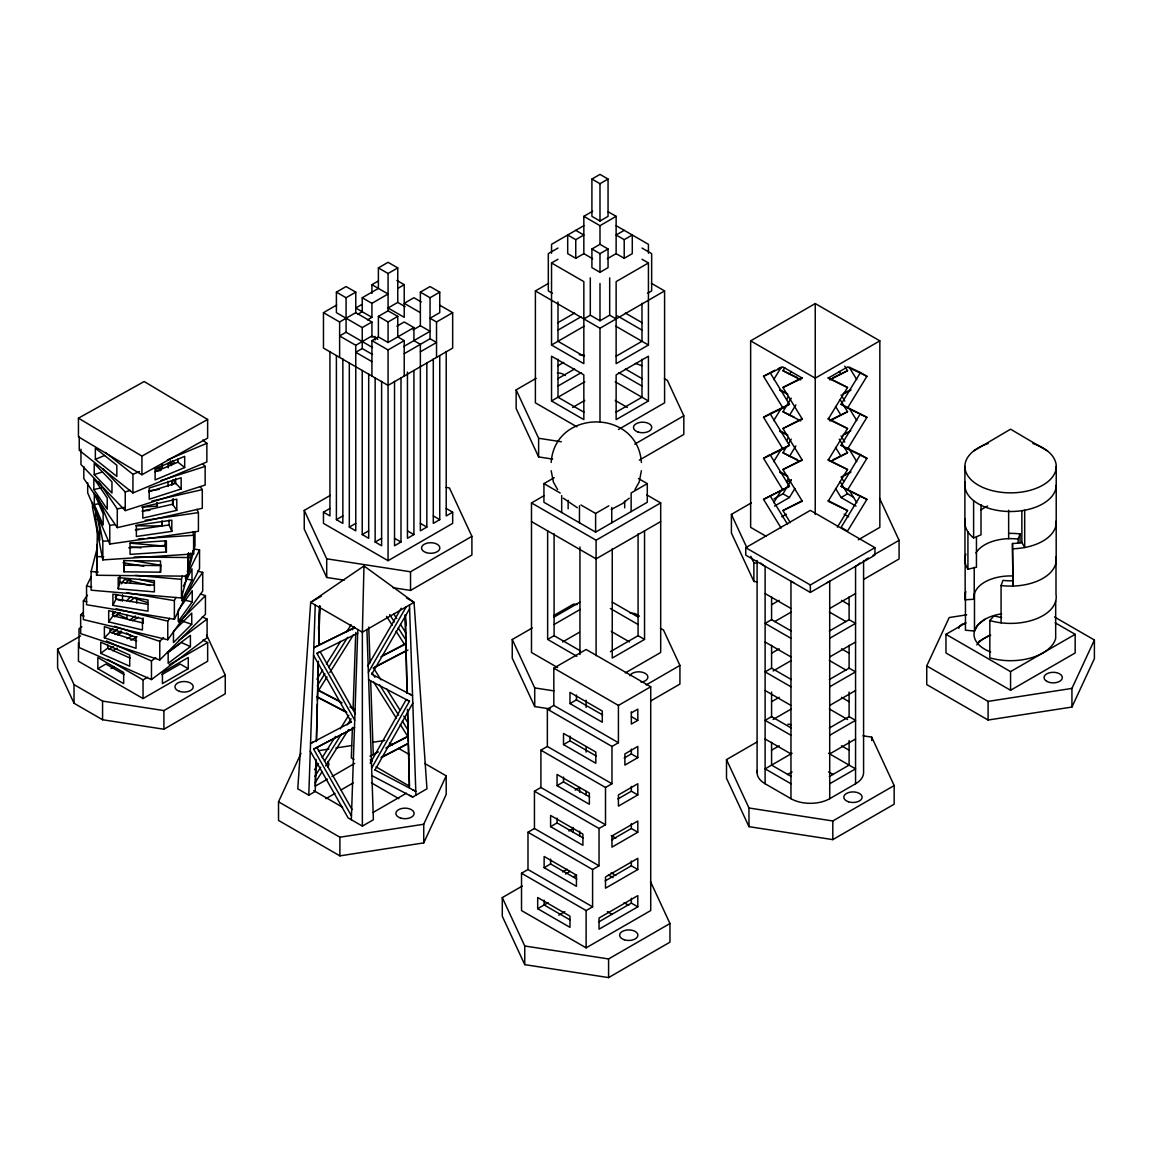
<?xml version="1.0" encoding="UTF-8"?>
<svg xmlns="http://www.w3.org/2000/svg" width="1152" height="1152" viewBox="0 0 1152 1152"><rect width="100%" height="100%" fill="white"/><g stroke="black" fill="none" stroke-linecap="round" stroke-linejoin="round"><path stroke-width="1.5" d="M316.022 759.341L315.245 791.453L308.794 795.182L297.763 788.818L310.68 602.338L363.974 565.963L414.043 602.338L426.96 788.818L412.704 797.04L371.808 775.584M316.454 741.499L318.398 661.205M319.738 605.894L318.787 645.149L319.723 605.894L318.499 629.222M363.974 565.963L362.362 632.174L362.362 826.114L348.106 817.877L310.291 751.09M315.864 761.184L315.245 786.182L327.398 779.155M316.397 739.771L317.29 704.074M317.376 700.502L318.312 663.019M188.611 553.334L187.92 576.187L96.581 575.266L97.373 530.251M96.581 575.266L97.315 546.926M124.186 565.214L160.718 565.589L160.517 572.184L123.984 571.81L124.186 560.419M135.821 525.773L161.914 526.032L162.058 521.093M187.92 576.187L188.035 554.026M188.51 553.118L188.395 556.632L188.395 553.435M308.794 795.182L315.245 604.973M351.331 819.749L357.797 629.525M352.411 727.43L351.331 757.886L353.923 759.384M353.045 709.517L355.766 632.462M551.174 462.47C554.832 408.413 637.733 408.413 641.405 462.47M641.405 470.722L639.187 482.04L634.997 489.514M194.976 532.253L194.976 545.818L181.469 597.989L91.123 590.184L91.123 571.536L97.416 547.2M118.224 588.802L118.224 577.613L154.368 580.723L154.368 591.912L118.224 588.802L119.909 582.278L119.909 575.885M181.469 597.989L181.469 579.341L182.376 575.856M188.222 556.978L189.13 553.507M186.422 575.122L185.53 578.606L185.53 575.41M187.33 571.651L190.93 557.741L190.93 552.946M1001.074 622.829L1001.074 585.533L1002.974 580.363A36.547 21.096 0 0 0 1012.766 580.795M1018.166 542.65L1018.166 539.093L1020.067 533.938A45.677 26.366 0 0 0 1009.354 533.376M424.714 763.445L446.198 775.843L446.198 794.491L423.734 842.89L339.898 855.864L278.525 820.426L278.525 801.778L300.989 753.379M423.734 842.89L423.734 824.242L446.198 775.843M1054.512 616.968L1094.4 640.008L1094.4 658.656L1071.936 707.054L988.099 720.029L926.741 684.59L926.741 665.942L949.205 617.544L966.658 614.837M1071.936 707.054L1071.936 688.406L1094.4 640.008M194.285 549.058L199.541 549.922L199.541 568.57L174.37 619.272L86.544 604.728L86.544 586.08L91.267 576.576M112.896 605.362L112.896 594.173L148.018 599.99L148.018 611.179L112.896 605.362L116.035 599.026L116.035 594.23M174.37 619.272L174.37 600.624L175.939 597.456M186.163 576.864L199.541 549.922M183.47 586.022L191.995 568.858L191.995 580.046L181.915 600.336L181.915 592.344M965.448 592.906L965.448 630.202L974.477 631.022L978.005 624.744L984.73 619.402M370.166 763.229L406.224 699.538L409.45 701.251L371.635 768.053M374.99 769.982L412.805 703.195M367.862 665.87L401.213 608.242M368.381 672.264L406.238 606.83M371.736 674.194L409.608 608.774M773.712 379.584L781.099 367.502M800.712 379.872L782.942 370.699L784.786 367.69M789.408 374.429L791.251 371.419M773.712 420.61L781.099 408.528M786.629 399.47L788.486 396.461M800.712 420.898L782.942 411.725L791.251 398.146M789.408 415.454L795.859 404.899M773.712 461.635L782.021 448.056M786.629 440.496L788.486 437.486M799.099 461.146L782.942 452.75L786.629 446.717M788.486 443.693L791.251 439.171M789.408 456.48L795.859 445.925M773.712 502.661L781.099 490.579M786.629 481.522L788.486 478.512M828.158 377.539L847.541 387.49L828.158 419.184L847.541 428.515L828.158 460.21L847.541 469.541L828.158 501.235L847.541 510.566L837.389 527.17M774 498.946L782.942 493.79L791.251 480.197M841.09 404.266L860.458 372.571L866.923 376.301L847.541 407.995L841.09 404.266L866.923 417.326L847.541 449.021L841.09 445.291L860.458 413.597M774.49 506.117L789.408 497.52L794.938 488.462M841.09 486.317L860.458 454.622L866.923 458.352L847.541 490.046L841.09 486.317L866.923 499.378L847.541 531.086L841.09 527.357L860.458 495.648M316.915 679.19L322.618 670.118M326.405 664.07L340.646 641.376M346.334 632.29L351.086 624.73M317.304 685.742L324.893 673.646M328.68 667.584L347.674 637.33M352.411 629.77L354.312 626.731M327.038 676.944L318.499 690.566L342.13 702.85M329.89 672.408L353.621 634.579M314.611 769.723L318.413 763.661M322.2 757.613L335.491 736.43M340.243 728.87L348.782 715.248M315 776.275L320.688 767.189M324.49 761.141L341.568 733.896M347.256 724.824L351.058 718.776M315.245 782.597L321.898 771.998M325.685 765.95L348.466 729.634M197.568 571.147L202.723 572.386L202.723 591.034L167.774 639.763L83.362 619.574L83.362 600.926L87.48 595.195M121.363 583.848L124.502 579.456L150.163 585.59M108.691 621.893L108.691 610.704L142.445 618.782L142.445 629.971L108.691 621.893L113.054 615.802L113.054 611.006M167.774 639.763L167.774 621.115L169.819 618.25M182.16 601.042L202.723 572.386M192.24 601.92L178.258 621.403L178.258 610.214L192.24 590.731L192.24 601.92L184.709 600.12M1055.678 601.157L1055.678 638.453A45.677 26.366 0 0 1 989.827 657.821L989.827 620.525L993.974 615.83A36.547 21.096 0 0 0 1001.65 617.486M200.39 593.971L205.445 595.642L205.445 614.304L159.768 659.981L80.654 633.6L80.654 614.952L83.189 612.418M125.438 583.358L129.24 579.557M115.2 597.312L117.648 594.878M112.738 614.693L115.286 612.158M126.706 600.739L130.507 596.938L147.456 602.582M104.386 637.79L104.386 626.602L136.037 637.142L136.037 648.331L104.386 637.79L110.088 632.074L110.088 628.877M159.768 659.981L159.768 641.333L163.57 637.517M178.805 622.296L205.445 595.642M191.736 624.269L173.477 642.542L173.477 631.354L191.736 613.08L191.736 624.269L181.858 620.971M629.208 498.211L622.411 503.611L611.194 509.443M81.85 626.674L78.998 628.819L78.998 647.467L151.474 679.579L207.101 637.733L207.101 619.085L202.262 616.939M112.277 614.621L115.142 612.446M129.528 601.632L135.288 597.298M114.48 616.68L120.038 612.504M115.157 616.536L117.936 614.448L126.994 618.466L126.994 615.269M110.304 631.008L113.083 628.92M112.277 633.269L116.582 630.014M129.528 620.28L135.288 615.946M100.742 653.371L100.742 642.182L129.73 655.027L129.73 666.216L100.742 653.371L107.698 648.144L107.698 644.947M151.474 679.579L151.474 660.931L155.75 657.706M178.574 640.541L207.101 619.085M167.443 652.997L181.354 642.542L190.411 646.56L190.411 635.371L168.163 652.104L168.163 663.293L190.411 646.56M973.613 450.994L1010.563 429.192L1047.528 450.994M371.923 337.277L371.923 321.984L362.232 327.571L336.398 312.653L336.398 292.147L346.075 286.546L355.766 292.147L355.766 313.243M357.826 314.266L362.232 311.717L362.232 297.734L378.389 288.418L378.389 267.898L388.066 262.31L397.757 267.898L397.757 302.4L388.066 307.987L404.222 317.318L404.222 284.688L396.878 280.44M336.398 292.147L346.075 297.734L355.766 292.147M378.389 267.898L388.066 273.499L397.757 267.898M439.459 305.021L452.664 312.653L452.664 348.091L388.066 385.387L323.467 348.091L323.467 312.653L336.686 305.021M371.923 293.429L371.923 284.688L377.798 281.29M361.642 304.603L355.766 307.987L371.923 317.318L371.923 303.336L388.066 294.005L371.923 284.688M323.467 312.653L339.624 321.984L355.766 312.653L371.923 321.984M397.757 288.418L404.222 284.688M591.912 179.05L599.99 174.398L608.054 179.05L608.054 216.346L599.99 221.011L591.912 216.346L591.912 179.05L599.99 183.715L608.054 179.05M372.514 347.486L346.075 332.237L339.624 335.966L355.766 345.283L371.923 335.966L377.798 339.35M367.517 319.867L371.923 317.318M426.83 363.01L426.83 527.112L420.365 530.842L420.365 344.362L413.914 340.632L413.914 327.571L388.066 342.49L378.389 336.902L378.389 316.382L388.066 310.795L397.757 316.382L397.757 336.902L404.222 340.632L404.222 376.056M403.632 346.565L430.056 331.301L420.365 325.714L420.365 292.147L430.056 286.546L439.747 292.147L439.747 312.653L430.056 318.254L436.522 321.984L452.664 312.653M378.389 316.382L388.066 321.984L397.757 316.382M420.365 292.147L430.056 297.734L439.747 292.147M592.646 258.739L583.834 253.642L583.834 216.346L592.646 211.262M371.923 376.056L371.923 340.632L378.389 336.902M396.878 326.218L404.222 321.984L413.914 327.571M372.514 354.485L362.232 348.552L355.766 352.282L371.923 361.613M583.834 225.677L551.534 244.325L551.534 253.21M413.035 329.947L420.365 325.714M558 248.054L548.309 253.642L548.309 290.938L552.456 293.342M583.834 253.642L575.755 258.307L567.691 253.642L567.691 234.994L575.755 239.659L583.834 234.994L575.755 230.342M583.834 216.346L599.99 225.677L616.133 216.346L616.133 253.642L607.32 258.739M371.923 340.632L388.066 349.949L404.222 340.632M551.534 262.973L583.834 281.621L583.834 363.672L551.534 345.024L551.534 262.973L558 259.243M404.222 353.678L430.056 338.76L436.522 342.49L420.365 351.821M591.912 248.99L599.99 244.325L608.054 248.99L608.054 267.638L599.99 272.29L591.912 267.638L591.912 248.99L599.99 253.642L608.054 248.99M624.211 230.342L616.133 234.994L624.211 239.659L632.29 234.994L632.29 253.642L624.211 258.307L616.133 253.642M576.907 426.816L535.392 402.84L535.392 290.938L548.597 283.32M648.432 262.973L616.133 281.621L616.133 363.672L648.432 345.024L648.432 262.973L641.981 259.243M557.683 322.819L574.603 313.056M558 330.106L581.069 316.786M583.834 318.917L590.299 315.187L599.99 320.774L609.682 315.187L616.133 318.917M551.534 345.024L584.136 326.203M647.51 293.342L651.658 290.938L651.658 253.642L641.981 248.054M535.392 290.938L599.99 328.234L664.589 290.938L664.589 402.84L618.437 429.48M206.539 634.81L225.259 675.144L225.259 693.792L163.901 729.23L102.571 719.741L74.03 703.267L57.6 667.858L57.6 649.21L80.611 635.918M114.365 616.435L117.432 614.664M344.16 580.162L326.707 577.454L304.243 529.056L304.243 510.408L330.322 495.36M552.586 459.072L538.618 456.912L516.154 408.514L516.154 389.866L536.098 378.346M557.582 365.947L563.717 362.405M112.766 632.102L117.302 629.482M132.451 620.741L138.499 617.242M446.213 508.464L452.664 512.194L452.664 523.382L388.066 560.678L323.467 523.382L323.467 512.194L329.933 508.464M557.683 378.763L574.603 369M115.027 634.536L121.104 631.022M117.59 634.925L122.141 632.29M558 386.05L581.069 372.73M108.936 649.238L113.501 646.603M127.181 638.698L131.746 636.077L126.36 632.966M615.83 356.386L641.981 341.294L641.981 303.25M336.398 355.55L336.398 519.653L342.85 515.923M112.766 650.75L117.302 648.13M130.939 640.267L136.987 636.768M551.534 400.968L583.834 419.616L583.834 374.861L551.534 356.213L551.534 400.968L584.784 381.773M97.834 668.707L123.667 683.626L123.667 672.437L97.834 657.518L97.834 668.707L105.898 664.042L124.142 674.568M349.315 363.01L349.315 527.112L355.766 523.382M111.038 668.549L114.077 666.792M572.63 407.448L584.784 400.421M362.232 370.469L362.232 534.571L368.698 530.842M375.149 377.928L375.149 542.03L381.614 538.301M107.669 659.477L143.05 679.896L147.658 677.232M169.2 664.805L207.648 642.6L207.648 661.248L143.05 698.544L78.451 661.248L78.451 642.6M161.957 674.568L180.187 664.042L188.266 668.707L188.266 657.518L162.432 672.437L162.432 683.626L188.266 668.707M615.83 412.33L641.981 397.238L641.981 359.194M400.997 377.928L400.997 542.03L394.531 545.76L394.531 381.326M413.914 370.469L413.914 534.571L407.448 538.301L407.448 372.082M439.747 355.55L439.747 519.653L433.296 523.382L433.296 358.949M452.664 512.194L446.213 515.923L446.213 351.49M766.022 536.227L750.643 527.357L750.643 340.862L815.242 303.566M648.432 400.968L616.133 419.616L616.133 374.861L648.432 356.213L648.432 400.968L615.182 381.773M321.322 596.189L310.68 602.338L362.362 632.174L414.043 602.338L406.454 597.946M638.482 478.526L647.294 483.624L647.294 502.272L595.613 532.109L543.931 502.272L543.931 483.624L554.213 477.691M57.6 649.21L74.03 684.619L102.571 701.093L163.901 710.582L225.259 675.144M304.243 510.408L326.707 558.806L410.53 571.781L471.902 536.357L449.438 487.944L445.954 487.411M557.64 667.57L531.49 652.478L531.49 502.92L543.802 495.806M634.723 444.154L683.813 415.8L667.382 380.39L664.387 378.662M770.026 372.571L789.408 404.266L782.942 407.995L763.56 376.301L774.864 370.238M393.062 587.722L410.53 590.429L471.902 555.005L471.902 536.357M639.331 460.138L683.813 434.448L683.813 415.8M790.33 522.648L782.942 510.566L802.325 501.235L782.942 469.541L802.325 460.21L782.942 428.515L802.325 419.184L782.942 387.49L802.325 377.539M858.312 539.784L879.84 527.357L879.84 340.862L815.242 378.158L750.643 340.862M580.925 504.979L595.613 513.461L608.832 505.829M647.294 483.624L631.138 492.941L631.138 511.589M789.408 404.266L770.026 413.597L789.408 445.291L782.942 449.021L763.56 417.326L768.73 414.346M829.771 379.872L847.541 370.699L844.776 366.178M782.942 428.515L802.325 418.565M843.667 393.451L850.766 389.664M531.49 502.92L596.088 540.216L660.686 502.92L660.686 652.478L625.32 672.898M782.942 490.046L763.56 458.352L770.026 454.622L789.408 486.317L763.56 499.378L781.099 528.062M829.771 420.898L847.541 411.725L840.154 399.658M660.686 521.568L596.088 558.864L531.49 521.568M782.942 469.541L802.325 459.59M843.667 434.477L850.766 430.69M550.44 708.984L534.715 706.55L512.251 658.152L512.251 639.504L532.21 627.998M553.68 615.586L573.624 604.08L577.138 604.613M757.368 581.976L753.869 581.429L731.405 533.03L731.405 514.382L751.349 502.862M786.643 482.486L791.251 479.837M553.795 617.227L579.946 602.122M763.56 499.378L789.408 486.317M831.398 461.146L847.541 452.75L839.232 439.171M554.098 624.499L580.248 609.408M547.646 530.885L547.646 639.418L554.098 635.688L580.248 650.794M782.942 510.566L802.325 500.616M843.667 475.502L850.766 471.715M562.651 641.952L579.37 632.29M331.963 776.534L354.758 763.373M781.805 516.816L786.37 514.181M745.747 547.675L810.346 510.379L874.944 547.675L874.944 555.134L810.346 592.43L745.747 555.134L745.747 547.675L810.346 584.971L874.944 547.675M835.546 488.462L841.09 497.52L847.541 493.79L853.502 497.232M325.886 798.682L335.002 793.426M341.078 789.912L353.246 782.885M553.824 668.131L618.422 705.427L618.422 742.723L553.824 705.427L553.824 668.131L586.123 649.483L650.722 686.779L650.722 910.555L586.123 947.851L521.525 910.555L521.525 873.259L527.99 869.53L592.589 906.826L592.589 869.53L527.99 832.234L527.99 869.53M610.387 651.672L638.078 635.688L644.544 639.418L644.544 530.885M644.544 639.418L612.245 658.066L612.245 548.755M547.358 709.157L611.971 746.453L611.971 783.749L547.358 746.453L547.358 709.157L553.824 705.427M373.003 812.506L406.44 793.21M569.981 703.57L602.28 722.218L602.28 711.029L569.981 692.381L569.981 703.57L576.432 699.84L602.582 714.931M362.362 826.114L373.392 819.749L366.926 629.525M771.581 604.742L779.184 600.35M646.171 684.936L679.925 665.438L663.494 630.043L660.485 628.301M865.325 559.8L868.392 558.029M873 555.379L899.078 540.317L879.61 498.37M540.907 750.182L605.506 787.478L605.506 824.774L540.907 787.478L540.907 750.182L547.358 746.453M618.422 705.427L650.722 686.779M774.619 621.634L791.338 611.986M563.515 744.595L595.814 763.243L595.814 752.054L563.515 733.406L563.515 744.595L569.981 740.866L596.117 755.957M650.765 700.92L679.925 684.086L679.925 665.438M631.339 712.886L637.805 709.157L637.805 720.346L631.339 724.075L631.339 711.821M863.784 579.341L899.078 558.965L899.078 540.317M829.714 608.472L855.562 593.554M771.581 653.227L779.184 648.835M534.442 791.208L599.04 828.504L599.04 865.8L534.442 828.504L534.442 791.208L540.907 787.478M611.971 746.453L618.422 742.723M557.05 785.621L589.349 804.269L589.349 793.08L557.05 774.432L557.05 785.621L563.515 781.891L589.666 796.982M829.339 631.066L849.096 619.661L855.562 623.39L829.714 638.309M773.107 670.997L791.338 660.47M624.168 758.059L631.339 753.912L637.805 757.642L637.805 746.453L624.888 753.912L624.888 765.101L637.805 757.642M575.107 790.114L579.672 787.478L579.672 792.274M829.714 656.957L855.562 642.038M527.99 832.234L534.442 828.504M605.506 787.478L611.971 783.749M550.598 826.646L582.898 845.294L582.898 834.106L550.598 815.458L550.598 826.646L557.05 822.917L583.2 838.008M771.581 701.712L779.184 697.32M617.933 798.955L631.339 791.208L637.805 794.938L637.805 783.749L618.422 794.938L618.422 806.126L637.805 794.938M829.339 679.55L849.096 668.146L855.562 671.875L829.714 686.794M568.901 830.995L573.509 828.331M773.107 719.482L791.338 708.955M599.04 828.504L605.506 824.774M862.978 735.797L871.704 737.136L894.168 785.549L894.168 804.197L832.81 839.621L748.973 826.661L726.509 778.248L726.509 759.6L757.195 741.888M1055.174 622.786L1075.162 634.32L1075.162 652.968L1010.563 690.264L945.965 652.968L945.965 634.32L965.966 622.786M544.133 867.672L576.432 886.32L576.432 875.131L544.133 856.483L544.133 867.672L550.598 863.942L576.749 879.034M829.714 705.442L855.562 690.523M650.491 881.582L669.96 923.53L669.96 942.178L608.587 977.602L524.75 964.642L502.286 916.243L502.286 897.595L522.245 886.075M611.582 839.909L631.339 828.504L637.805 832.234L637.805 821.045L611.971 835.963L611.971 847.152L637.805 832.234M771.581 750.197L779.184 745.805M562.608 871.92L567.259 869.242M565.459 874.008L570.11 871.33M978.653 641.563L989.294 635.429M829.339 728.035L849.096 716.63L855.562 720.36L829.714 735.278M573.466 876.845L576.562 875.059M792.101 753.264L765.115 768.845L790.963 783.763M592.589 869.53L599.04 865.8M537.682 908.698L569.981 927.346L569.981 916.157L537.682 897.509L537.682 908.698L548.122 902.664M787.536 774.547L792.101 771.912M605.203 880.906L631.339 865.8L637.805 869.53L637.805 858.341L605.506 876.989L605.506 888.178L637.805 869.53M829.714 753.926L855.562 739.008M558.763 915.163L564.84 911.664M521.525 873.259L586.123 910.555L592.589 906.826M945.965 634.32L1010.563 671.616L1075.162 634.32M829.339 776.52L849.096 765.115L849.096 740.549M829.714 783.763L855.562 768.845L828.576 753.264M598.781 921.902L631.339 903.096L637.805 906.826L637.805 895.637L599.04 918.014L599.04 929.203L637.805 906.826M757.325 770.515A27.403 15.826 0 0 0 765.115 783.763L790.963 798.682A27.403 15.826 0 0 0 829.714 798.682L855.562 783.763A27.403 15.826 0 0 0 863.582 772.574L863.582 560.52M726.509 759.6L748.973 807.998L832.81 820.973L894.168 785.549M502.286 897.595L524.75 945.994L608.587 958.954L669.96 923.53M78.451 418.162L144.173 381.528L207.634 419.472L207.634 438.12L141.926 474.754L78.451 436.81L78.451 418.162L141.926 456.106L141.926 474.754M141.926 456.106L207.634 419.472M354.715 720.158L316.901 653.357L320.126 651.643L355.306 713.779M313.776 741.773L310.55 743.486L351.446 722.016M351.461 815.947L313.646 749.146L354.542 727.69M313.646 749.146L354.456 727.762M382.608 655.646L404.669 644.17M380.966 656.842L404.597 644.544L396.058 631.195M374.947 666.893L406.454 650.506M373.291 668.088L407.952 650.059M377.986 751.781L370.037 756.245L377.914 752.155M387.446 746.856L407.923 736.2M385.79 748.051L407.851 736.574L400.262 724.478M381.341 757.296L408.139 743.357M381.269 757.67L408.053 743.731M354.658 627.494L313.805 647.698L354.557 627.667M316.901 653.357L357.754 633.154M778.104 368.683L781.33 367.128M763.56 376.301L782.942 366.97L802.325 378.158L782.942 387.49M833.011 377.698L847.541 370.699M763.56 417.326L782.942 407.995M842.702 394.171L850.766 390.283M831.398 419.501L847.541 411.725M771.638 453.845L789.408 445.291M763.56 458.352L782.942 449.021M842.702 435.197L849.154 432.086M833.011 459.749L847.541 452.75M850.766 472.334L841.09 477L843.854 481.522M95.357 459.346L116.827 476.424L116.827 465.235L95.357 448.157L95.357 459.346L104.587 455.472M105.408 452.419L132.941 474.307L139.507 471.542M167.429 459.835L206.856 443.304L206.856 461.952L132.941 492.955L79.243 450.274L79.243 436.723M154.973 471.83L177.97 462.182L184.68 467.525L155.117 479.923L155.117 468.734L184.68 456.336L184.68 467.525M965.318 518.846A45.677 26.366 0 0 0 973.613 537.941L981 534.83L981 504.648M94.234 474.595L111.96 493.042L111.96 481.853L94.234 463.406L94.234 474.595L102.557 471.931M103.09 468.907L125.237 491.962L130.334 490.334M160.949 480.542L205.142 466.402L205.142 485.05L125.237 510.61L80.957 464.486L80.957 449.222M148.723 491.832L175.637 483.221L181.166 488.981L149.213 499.219L149.213 488.03L181.166 477.792L181.166 488.981M155.477 469.325L162.36 467.755L162.36 464.371M93.845 489.528L107.237 509.155L107.237 497.966L93.845 478.339L93.845 489.528L101.434 487.8M98.582 481.536L117.288 508.968L124.229 507.384M151.978 501.077L202.291 489.629L202.291 508.277L117.288 527.616L83.808 478.541L83.808 466.675M141.998 511.171L172.598 504.216L176.789 510.35L142.79 518.083L142.79 506.894L176.789 499.162L176.789 510.35M965.88 554.242A45.677 26.366 0 0 0 967.925 569.189L976.45 567.288L976.45 537.106M318.456 750.686L328.939 749.059M335.923 747.979L351.634 745.546M372.6 742.306L384.826 740.419M926.741 665.942L988.099 701.381L1071.936 688.406M278.525 801.778L339.898 837.216L423.734 824.242M155.75 471.197L161.006 470.448M148.752 490.853L159.25 489.341M94.306 504.475L103.147 524.952L103.147 513.763L94.306 493.286L94.306 504.475L99.058 503.784M96.941 495.662L109.771 525.384L115.099 524.621M145.238 520.272L198.418 512.626L198.418 531.274L109.771 544.032L87.682 492.854L87.682 482.674M135.374 529.819L169.07 524.966L171.821 531.36L136.368 536.472L136.368 525.283L171.821 520.171L171.821 531.36M141.768 507.154L157.32 506.131L157.32 502.934M142.747 510.826L149.918 510.35M95.587 509.89L95.587 519.48L98.842 519.264M96.97 511.546L102.83 541.253L108.173 540.893M138.427 538.906L143.77 538.56M147.326 538.315L193.608 535.277L193.608 553.925L102.83 559.901L92.491 507.485L92.491 502.402M128.765 547.819L165.082 545.443L166.378 551.981L130.061 554.371L130.061 543.182L166.378 540.792L166.378 551.981M965.146 562.493L965.146 599.789L974.232 599.227A36.547 21.096 0 0 1 1013.299 575.986M135.734 529.502L139.248 529.531M96.581 556.618L103.738 556.69M134.194 556.992L187.92 557.539M130.046 543.154L164.462 546.12M130.277 546.898L140.976 547.834M187.704 557.467L190.93 557.741M91.123 571.536L98.208 572.155M135.403 575.366L181.469 579.341M119.909 582.278L154.339 585.245M579.269 354.701L584.525 355.522M635.342 363.384L641.851 365.659M516.154 389.866L538.618 438.264L561.326 441.778M750.874 556.33L753.869 562.781L757.368 563.328M629.698 612.749L634.954 613.57L639.461 616.162M787.882 724.176L791.366 724.709M512.251 639.504L534.715 687.902L553.925 690.883M134.928 561.01L161.266 565.358M123.019 562.766L143.827 566.208M185.717 579.01L191.995 580.046M86.544 586.08L91.814 586.958M126.95 592.776L174.37 600.624M116.035 599.026L147.658 604.267M139.277 579.254L154.469 582.898M83.362 600.926L86.803 601.747M116.093 608.746L167.774 621.115M113.054 615.802L143.438 623.074M115.92 598.997L120.859 600.638M80.654 614.952L84.01 616.075M114.322 626.184L159.768 641.333M110.088 632.074L136.742 640.958M106.387 640.944L151.474 660.931M107.698 648.144L130.248 658.123M849.154 367.128L860.458 372.571M866.923 376.301L847.541 366.97L828.158 378.158L847.541 387.49M782.942 370.699L797.472 377.698M847.541 407.995L866.923 417.326M779.717 389.664L786.816 393.451M779.717 390.283L787.795 394.171M828.158 418.565L847.541 428.515M782.942 411.725L794.246 417.168M841.09 445.291L860.458 454.622M847.541 449.021L866.923 458.352M779.717 430.69L786.816 434.477M779.717 431.309L787.795 435.197M828.158 459.59L847.541 469.541M782.942 452.75L797.472 459.749M847.541 490.046L866.923 499.378M779.717 471.715L786.816 475.502M779.717 472.334L787.795 476.222M828.158 500.616L847.541 510.566M318.427 690.192L340.488 701.654M350.021 706.954L354.744 709.416M318.211 697.349L346.579 712.094M316.714 696.902L346.651 712.469M371.65 674.122L412.546 695.592M368.554 679.795L409.45 701.251M374.904 769.91L415.8 791.381L412.574 789.667M409.32 693.878L411.48 695.016M409.478 795.326L412.704 797.04M879.84 340.862L815.242 303.566L815.242 514.44M608.054 211.694L616.133 216.346M616.133 225.677L648.432 244.325L648.432 253.21M651.37 283.32L664.589 290.938M625.363 313.056L642.283 322.819M617.371 315.893L641.981 330.106M615.83 326.203L648.432 345.024M625.363 369L642.283 378.763M841.09 497.52L855.994 506.117M618.898 372.73L641.981 386.05M584.136 356.386L558 341.294L558 301.91M844.128 514.181L848.678 516.816M782.942 493.79L789.408 497.52M615.182 400.421L627.35 407.448M421.258 301.968L413.914 297.734L404.222 303.336L420.365 312.653M397.757 302.4L405.101 306.634M584.136 412.33L558 397.238L558 359.194M362.232 297.734L371.923 303.336M841.507 600.35L849.096 604.742M646.848 494.928L660.686 502.92M829.339 611.986L846.058 621.634M765.115 593.554L790.963 608.472M841.507 648.835L849.096 653.227M543.931 483.624L560.203 493.013M791.338 631.066L771.581 619.661L765.115 623.39L790.963 638.309M577.296 507.73L563.357 498.211M829.339 660.47L846.058 670.118M765.115 642.038L790.963 656.957M841.507 697.32L849.096 701.712M791.338 679.55L771.581 668.146L765.115 671.875L790.963 686.794M829.339 708.955L847.584 719.482M612.245 602.122L638.381 617.227M765.115 690.523L790.963 705.442M610.387 608.515L638.078 624.499M841.507 745.805L849.096 750.197M433.296 515.923L439.747 519.653M791.338 728.035L771.581 716.63L765.115 720.36L790.963 735.278M611.294 631.411L629.525 641.952M420.365 523.382L426.83 527.112M828.576 771.912L833.141 774.547M407.448 530.842L413.914 534.571M765.115 739.008L790.963 753.926M394.531 538.301L400.997 542.03M791.338 776.52L771.581 765.115L771.581 742.291M547.646 639.418L576.864 656.294M323.467 512.194L329.933 515.923L329.933 351.49M336.398 519.653L342.85 523.382L342.85 358.949M349.315 527.112L355.766 530.842L355.766 345.283M362.232 534.571L368.698 538.301L368.698 373.867M375.149 542.03L381.614 545.76L381.614 381.326M631.339 716.616L637.805 720.346M611.194 835.517L615.816 838.181M389.434 743.069L392.501 744.84M398.635 748.382L409.378 754.589M611.194 872.813L615.816 875.477M203.026 639.936L207.648 642.6M608.429 874.944L613.037 877.608M624.125 902.664L628.69 905.299M370.166 759.902L372.312 761.141M376.042 766.872L409.478 786.182L408.456 745.128M607.406 911.664L611.971 914.285M371.477 782.885L398.837 798.682M570.283 920.059L544.133 904.968L544.133 900.173M313.718 790.574L342.605 807.25M353.088 708.221L355.248 709.56M202.723 440.021L206.856 443.304M202.68 463.838L205.142 466.402M172.426 460.829L174.787 463.291M169.934 461.966L172.397 464.53M200.318 486.749L202.291 489.629M170.395 460.886L172.411 463.838M169.186 462.83L171.101 465.638M173.016 479.635L175.882 483.84M171.403 481.003L173.419 483.955M393.854 614.059L396.706 618.509M400.493 624.442L406.181 633.326M389.678 614.592L394.43 622.008M398.218 627.926L405.806 639.792M386.582 616.378L392.27 625.277M373.363 667.714L380.952 679.824M386.654 688.896L399.946 710.078M403.733 716.141L408.485 723.701M372.038 672.754L374.89 677.29M379.627 684.864L398.606 715.118M402.408 721.166L408.096 730.253M373.68 682.114L396.461 718.416M849.384 367.502L856.771 379.584M839.232 371.419L841.09 374.429M841.09 394.949L844.776 400.982M849.384 408.528L856.771 420.61M835.546 406.397L841.09 415.454M841.09 435.974L844.776 442.008M848.462 448.056L856.771 461.635M835.546 447.422L841.09 456.48M849.384 490.579L856.771 502.661M840.154 481.709L847.541 493.79M770.026 495.648L787.55 524.333M313.546 655.301L351.36 722.088M316.872 747.432L352.051 809.568M557.582 489.514L553.378 482.04L551.174 470.722M731.405 514.382L747.13 548.266M196.992 509.314L198.418 512.626M192.917 531.778L193.608 535.277M192.917 550.426L193.608 553.925M156.672 502.862L157.32 506.131M95.933 510.034L99.734 529.258L99.734 540.446L95.587 519.48M1012.478 543.499L1012.954 586.066L1012.478 543.499A36.547 21.096 0 0 0 1022.141 542.448M405.518 614.88L406.051 625.637M368.77 627.091L370.037 662.918M370.67 680.846L373.262 754.301M409.478 604.973L415.93 795.182M405.202 614.822L407.102 693.317L405.259 616.608M407.491 709.387L409.392 787.882M407.65 713.002L408.37 741.557M1056.24 466.488L1056.182 558.346M1024.69 510.221L1024.69 547.517L1021.867 542.506L1021.867 510.538M1020.067 533.938L1020.067 542.822M1010.563 671.616L1010.563 690.264M1008.648 510.25L1008.648 538.661M988.099 701.381L988.099 720.029M974.477 593.726L974.477 631.022M974.232 567.259L974.232 599.227M973.613 500.645L973.613 537.941M967.925 531.893L967.925 569.189M964.886 466.488L964.886 522.432M964.958 523.814L964.958 561.11M871.704 737.136L871.704 740.534M855.562 783.763L855.562 566.323A27.403 15.826 0 0 0 859.91 563.04M849.096 596.837L849.096 619.992M849.096 645.322L849.096 668.477M849.096 692.064L849.096 716.962M832.81 820.973L832.81 839.621M829.714 798.682L829.714 581.242A27.403 15.826 0 0 1 827.021 582.61M810.346 584.971L810.346 592.43M790.963 798.682L790.963 581.242A27.403 15.826 0 0 0 793.656 582.61M771.581 596.837L771.581 619.992M771.581 645.322L771.581 668.477M771.581 692.064L771.581 716.962M765.115 783.763L765.115 566.323A27.403 15.826 0 0 1 760.766 563.04M757.094 560.52L757.094 772.574M753.869 562.781L753.869 581.429M748.973 807.998L748.973 826.661M638.078 533.765L638.078 635.688M631.339 749.117L631.339 753.912M631.339 786.413L631.339 791.208M631.339 823.709L631.339 828.504M631.339 861.005L631.339 865.8M631.339 898.301L631.339 903.096M624.686 501.077L624.686 507.859M624.211 239.659L624.211 258.307M611.755 507.528L611.755 522.778M609.682 277.891L609.682 315.187M608.587 958.954L608.587 977.602M599.99 183.715L599.99 221.011M599.99 225.677L599.99 244.325M599.99 253.642L599.99 272.29M599.99 283.478L599.99 320.774M599.99 328.234L599.99 422.366M596.088 540.216L596.088 655.704M595.613 513.461L595.613 532.109M590.299 277.891L590.299 315.187M586.123 700.286L586.123 707.429M586.123 746.741L586.123 752.098M586.123 791.395L586.123 794.966M586.123 910.555L586.123 947.851M579.946 546.97L579.946 654.509M579.672 831.168L579.672 835.963M579.456 505.829L579.456 522.778M576.432 695.045L576.432 699.84M575.755 239.659L575.755 258.307M573.206 827.438L573.206 832.234M569.981 736.07L569.981 740.866M568.138 500.314L568.138 508.781M563.515 777.096L563.515 781.891M561.686 495.562L561.686 512.51M557.05 818.122L557.05 822.917M554.098 533.765L554.098 635.688M550.598 859.147L550.598 863.942M538.618 438.264L538.618 456.912M534.715 687.902L534.715 706.55M524.75 945.994L524.75 964.642M436.522 321.984L436.522 357.408M430.056 297.734L430.056 338.76M410.53 571.781L410.53 590.429M388.066 273.499L388.066 311.486M388.066 321.984L388.066 342.49M388.066 349.949L388.066 560.678M375.149 336.413L375.149 339.984M362.232 327.571L362.232 348.552M346.075 297.734L346.075 332.237M339.898 837.216L339.898 855.864M339.624 321.984L339.624 357.408M326.707 558.806L326.707 577.454M177.97 458.986L177.97 462.182M175.637 478.426L175.637 483.221M173.203 498.643L173.203 505.426M172.598 499.421L172.598 504.216M171.864 482.126L171.864 485.323M169.07 520.171L169.07 524.966M168.221 463.032L168.221 467.827M168.005 481.306L168.005 486.389M165.082 540.648L165.082 545.443M163.901 710.582L163.901 729.23M161.914 521.237L161.914 526.032M160.517 572.184L160.517 560.995L123.984 560.621L123.984 571.81M143.05 618.019L143.05 623.102M143.05 679.896L143.05 698.544M136.728 597.917L136.728 603M132.941 474.307L132.941 492.955M130.507 579.974L130.507 583.373M125.237 491.962L125.237 510.61M124.502 562.507L124.502 565.891M122.515 594.806L122.515 601.2M117.288 508.968L117.288 527.616M109.771 525.384L109.771 544.032M102.83 541.253L102.83 559.901M102.571 701.093L102.571 719.741M97.056 544.522L97.056 555.71M74.03 684.619L74.03 703.267M976.81 644.904A36.547 21.096 0 0 1 990.677 635.27M990.677 652.018A36.547 21.096 0 0 1 974.52 630.864A36.547 21.096 0 0 1 1001.65 613.858M1056.24 485.136A45.677 26.366 0 0 1 1007.712 511.459A45.677 26.366 0 0 1 965.246 481.838M1032.898 443.491A45.677 26.366 0 0 1 1045.685 483.35A45.677 26.366 0 0 1 975.456 483.35A45.677 26.366 0 0 1 988.229 443.491M1001.074 585.533A45.677 26.366 0 0 0 1055.995 556.978L1055.995 594.274A45.677 26.366 0 0 1 1036.44 618.768A45.677 26.366 0 0 1 989.827 620.525M975.931 553.018A36.547 21.096 0 0 1 1018.166 539.093M1056.182 521.05A45.677 26.366 0 0 1 1012.954 548.77M981 510.048A36.547 21.096 0 0 1 987.581 506.03M965.146 599.789A45.677 26.366 0 0 1 965.88 591.552M958.795 628.358A9.13 5.27 0 0 1 965.563 623.261M557.352 372.946A9.13 5.27 0 0 1 565.258 375.581M629.899 675.72A9.13 5.27 0 0 1 645.192 673.358A9.13 5.27 0 0 1 641.088 682.186M327.643 761.558A9.13 5.27 0 0 1 327.643 766.843M179.496 691.358A9.13 5.27 0 0 0 193.205 686.794A9.13 5.27 0 0 0 179.496 682.229A9.13 5.27 0 0 0 179.496 691.358M1046.75 681.322A9.13 5.27 0 0 0 1062.029 678.96A9.13 5.27 0 0 0 1050.84 672.494A9.13 5.27 0 0 0 1046.75 681.322M638.05 432.014A9.13 5.27 0 0 0 651.758 427.45A9.13 5.27 0 0 0 638.05 422.885A9.13 5.27 0 0 0 638.05 432.014M624.197 939.744A9.13 5.27 0 0 0 637.891 935.179A9.13 5.27 0 0 0 624.197 930.614A9.13 5.27 0 0 0 624.197 939.744M426.139 552.571A9.13 5.27 0 0 0 439.848 547.992A9.13 5.27 0 0 0 426.139 543.427A9.13 5.27 0 0 0 426.139 552.571M848.405 801.763A9.13 5.27 0 0 0 862.114 797.184A9.13 5.27 0 0 0 848.405 792.619A9.13 5.27 0 0 0 848.405 801.763M400.435 817.992A9.13 5.27 0 0 0 414.13 813.427A9.13 5.27 0 0 0 400.435 808.862A9.13 5.27 0 0 0 400.435 817.992"/></g></svg>
